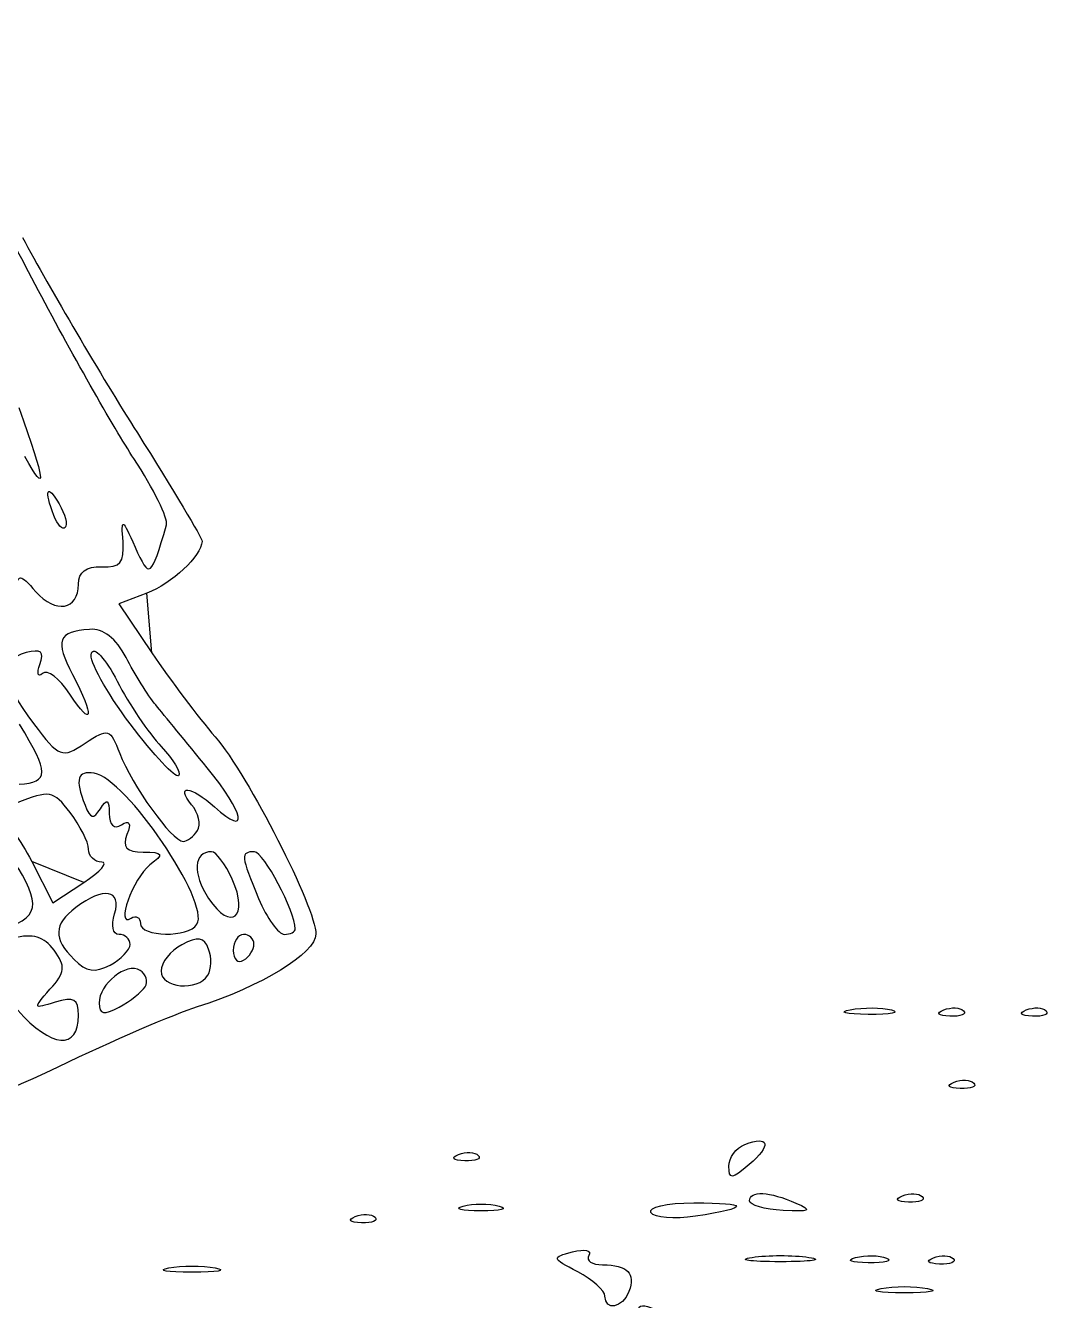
# Model space of a CAD drawing. Extents: x 2 to 593, y 3 to 839.
# Drawn here: x 215.2 to 269.2, y 129.2 to 196.4 of the extents above; entities that cross this region are included whole.
import ezdxf

# ---------------------------------------------------------------- set-up
doc = ezdxf.new("R2010")
doc.units = 0
doc.layers.add('Capa_1', color=7, linetype='CONTINUOUS')

msp = doc.modelspace()

# ---------------------------------------------------------------- linework, layer by layer
at = {"layer": 'Capa_1', "color": 7}
for points in [[(216.723488, 170.523928), (216.723488, 170.523928)], [(221.618456, 166.435432), (220.137872, 165.87252), (221.892928, 163.284224)], [(220.736184, 159.556536), (220.736184, 159.556536)], [(224.291384, 153.925128), (224.291384, 153.925128)], [(215.54992, 152.299728), (216.666152, 150.111728), (218.294144, 151.184808)], [(226.12044, 151.365792), (226.12044, 151.365792)], [(224.266768, 148.983128), (224.266768, 148.983176)], [(229.44764, 148.744512), (229.44764, 148.744512)], [(220.7386, 147.923944), (220.7386, 147.923944)], [(227.270384, 147.936928), (227.270384, 147.936904)], [(224.83712, 146.297944), (224.83708, 146.297944)], [(221.53364, 145.692824), (221.53364, 145.692824)], [(218.017032, 144.189544), (218.017032, 144.189544)], [(258.710904, 144.482632), (258.710904, 144.482872)], [(263.637408, 144.469832), (263.637408, 144.470072)], [(267.991928, 144.469832), (267.991928, 144.470072)], [(264.18172, 140.659272), (264.18172, 140.659512)], [(238.054616, 136.849032), (238.054616, 136.849272)], [(252.308856, 136.227672), (252.308856, 136.227672)], [(253.397488, 134.415992), (253.397488, 134.415992)], [(261.460152, 134.671752), (261.460152, 134.671992)], [(238.292752, 134.131112), (238.292752, 134.131112)], [(248.204352, 133.791752), (248.204352, 133.791672)], [(232.611472, 133.583032), (232.611472, 133.583272)], [(253.533568, 131.426872), (253.533568, 131.426872)], [(258.987072, 131.414232), (258.987072, 131.414072)], [(263.093096, 131.405832), (263.093096, 131.406072)], [(222.779784, 130.876872), (222.779784, 130.876872)], [(260.337504, 129.788232), (260.337504, 129.788232)], [(245.77708, 129.386712), (245.77708, 129.386712)]]:
    msp.add_lwpolyline(points, close=True, dxfattribs=at)
for points in [[(215.739272, 182.705992), (211.935536, 189.95496), (207.849048, 196.357856), (207.026328, 196.357856)], [(215.06492, 185.190096), (216.511272, 182.495736), (219.236776, 177.857784), (221.1216, 174.883536)], [(220.940624, 173.526976), (219.899104, 175.108448), (217.558496, 179.239008), (215.739272, 182.705992)], [(214.87084, 176.231584), (216.280304, 172.277232), (216.374376, 171.519864), (215.19364, 173.63264)], [(221.1216, 174.883536), (223.006416, 171.909288), (224.540752, 169.3374), (224.531232, 169.168224)], [(222.655144, 170.03292), (222.753688, 170.373176), (221.982152, 171.945496), (220.940624, 173.526976)], [(216.723488, 170.523928), (216.198232, 171.892712), (216.353184, 172.245896), (216.994848, 171.142456)], [(216.994848, 171.142456), (217.31256, 170.596096), (217.45784, 170.034416), (217.317696, 169.894264)], [(217.317696, 169.894264), (217.177552, 169.75412), (216.910152, 170.037472), (216.723488, 170.523928)], [(220.36592, 169.14212), (220.271408, 170.421512), (220.30944, 170.405232), (221.002224, 168.86996)], [(221.002224, 168.86996), (221.771144, 167.165896), (221.838592, 167.21336), (222.655144, 170.03292)], [(219.241736, 167.824552), (220.221848, 167.789992), (220.446368, 168.053112), (220.36592, 169.14212)], [(224.531232, 169.168224), (224.486832, 168.37988), (222.956648, 166.944208), (221.618456, 166.435432)], [(214.595256, 166.427544), (214.873968, 167.493344), (214.907496, 167.4958), (215.769208, 166.513496)], [(218.017032, 166.91736), (218.017032, 167.552904), (218.422776, 167.853456), (219.241736, 167.824552)], [(215.769208, 166.513496), (216.804496, 165.333304), (218.017032, 165.55116), (218.017032, 166.91736)], [(218.60428, 164.528608), (216.93304, 164.405488), (216.765208, 163.96048), (217.704736, 162.143616)], [(220.525464, 163.040504), (219.998584, 164.059384), (219.324312, 164.581656), (218.60428, 164.528608)], [(215.254728, 163.301696), (213.822728, 162.927216), (213.939856, 161.799064), (215.642528, 159.566752)], [(215.98448, 162.684792), (216.225008, 163.358352), (216.04696, 163.508872), (215.254728, 163.301696)], [(218.696088, 163.272304), (218.826832, 163.656648), (219.441032, 162.991336), (220.060968, 161.793848)], [(216.120312, 162.206472), (215.870616, 161.979528), (215.809488, 162.194792), (215.98448, 162.684792)], [(220.736184, 159.556536), (219.483376, 161.215864), (218.565328, 162.88796), (218.696088, 163.272304)], [(222.093072, 160.543624), (221.677376, 161.053504), (220.971952, 162.177096), (220.525464, 163.040504)], [(221.892928, 163.284224), (222.858208, 161.860664), (224.356864, 159.872696), (225.22328, 158.86652)], [(217.56424, 161.11784), (217.019768, 161.943528), (216.370008, 162.433408), (216.120312, 162.206472)], [(217.704736, 162.143616), (218.867296, 159.895472), (218.781816, 159.271368), (217.56424, 161.11784)], [(220.060968, 161.793848), (220.680904, 160.596352), (221.72396, 159.049272), (222.37888, 158.355888)], [(224.805328, 157.230384), (223.729288, 158.5428), (222.508768, 160.03376), (222.093072, 160.543624)], [(214.886952, 156.362256), (216.484104, 156.493928), (216.487168, 156.931792), (214.909112, 159.53044)], [(215.642528, 159.566752), (217.019536, 157.761408), (217.13108, 157.719088), (218.371072, 158.53156)], [(218.371072, 158.53156), (219.600456, 159.33708), (219.68976, 159.31064), (220.190776, 157.992896)], [(223.291824, 156.817384), (223.139024, 156.664584), (221.988984, 157.8972), (220.736184, 159.556536)], [(225.22328, 158.86652), (226.975872, 156.831224), (230.536008, 149.857064), (230.536008, 148.459112)], [(220.190776, 157.992896), (220.827264, 156.318784), (222.960912, 153.356968), (223.530416, 153.356968)], [(222.37888, 158.355888), (223.0338, 157.662512), (223.444624, 156.970176), (223.291824, 156.817384)], [(218.85212, 156.944992), (217.94544, 157.078064), (217.825624, 156.663096), (218.364936, 155.257664)], [(224.266768, 148.983176), (224.97344, 150.126592), (220.500976, 156.702992), (218.85212, 156.944992)], [(225.18968, 155.174688), (227.028112, 153.510928), (226.78388, 154.817216), (224.805328, 157.230384)], [(217.578232, 154.87192), (216.676696, 156.043432), (216.506432, 156.072672), (214.732688, 155.360512)], [(223.984704, 155.285912), (223.085392, 156.36952), (223.958464, 156.288936), (225.18968, 155.174688)], [(218.364936, 155.257664), (218.642464, 154.534432), (218.805944, 154.497904), (219.173072, 155.077064)], [(219.173072, 155.077064), (219.522248, 155.627912), (219.63532, 155.565496), (219.64164, 154.818424)], [(224.291384, 153.925128), (224.484512, 154.237616), (224.346504, 154.849968), (223.984704, 155.285912)], [(218.54924, 152.945448), (218.54284, 153.319664), (218.105632, 154.186576), (217.578232, 154.87192)], [(219.64164, 154.818424), (219.64724, 154.206312), (219.89092, 153.982656), (220.286792, 154.22732)], [(214.093312, 154.147352), (214.28052, 154.33456), (214.935992, 153.503136), (215.54992, 152.299728)], [(220.286792, 154.22732), (220.714976, 154.49196), (220.809736, 154.324152), (220.576024, 153.715128)], [(223.530416, 153.356968), (223.755824, 153.356968), (224.098256, 153.61264), (224.291384, 153.925128)], [(220.576024, 153.715128), (220.31708, 153.04032), (220.536424, 152.804952), (221.43608, 152.792056)], [(219.241736, 152.261464), (218.86752, 152.263864), (218.555896, 152.571232), (218.54924, 152.945448)], [(221.43608, 152.792056), (222.49288, 152.776936), (222.536536, 152.691928), (221.785608, 152.111664)], [(225.037872, 152.809384), (224.086664, 152.809384), (224.013208, 151.66916), (224.879256, 150.3474)], [(226.12044, 151.365792), (225.75868, 152.159768), (225.271528, 152.809384), (225.037872, 152.809384)], [(227.29816, 152.809384), (226.554696, 152.809384), (226.573504, 152.59524), (227.51476, 150.342488)], [(229.44764, 148.744512), (229.44764, 149.655784), (227.780032, 152.809384), (227.29816, 152.809384)], [(213.234608, 148.478032), (215.891352, 149.215896), (216.141304, 149.758984), (214.839544, 151.965296)], [(218.294144, 151.184808), (219.189536, 151.774992), (219.615952, 152.259496), (219.241736, 152.261464)], [(221.785608, 152.111664), (220.87816, 151.41044), (219.945688, 148.781272), (220.789368, 149.302696)], [(224.879256, 150.3474), (226.051136, 148.55888), (227.03248, 149.364088), (226.12044, 151.365792)], [(219.922128, 149.537736), (220.326648, 150.812256), (219.33564, 150.97292), (217.880952, 149.868656)], [(217.880952, 149.868656), (216.703136, 148.974568), (216.676592, 148.234368), (217.782672, 147.12828)], [(227.51476, 150.342488), (227.948544, 149.304304), (228.560904, 148.454872), (228.875552, 148.454872)], [(220.157608, 148.449112), (219.82432, 148.449112), (219.723928, 148.91324), (219.922128, 149.537736)], [(220.789368, 149.302696), (221.060824, 149.470464), (221.28292, 149.348296), (221.28292, 149.031288)], [(221.28292, 149.031288), (221.28292, 148.308632), (223.824552, 148.267656), (224.266768, 148.983128)], [(228.875552, 148.454872), (229.1902, 148.454872), (229.44764, 148.585208), (229.44764, 148.744512)], [(216.73656, 147.614848), (216.201728, 148.34628), (215.62648, 148.513592), (214.563672, 148.246848)], [(219.687776, 146.836424), (220.265728, 147.145712), (220.7386, 147.635104), (220.7386, 147.923944)], [(220.7386, 147.923944), (220.7386, 148.212784), (220.47716, 148.449112), (220.157608, 148.449112)], [(223.468296, 147.90912), (222.865112, 147.586304), (222.371592, 146.963384), (222.371592, 146.524824)], [(224.87732, 147.682176), (224.633224, 148.318272), (224.32544, 148.36784), (223.468296, 147.90912)], [(230.536008, 148.459112), (230.536008, 147.464256), (227.62896, 145.685816), (224.276384, 144.629736)], [(226.726064, 148.44912), (226.426696, 148.44912), (226.181752, 148.067248), (226.181752, 147.60052)], [(227.270384, 147.936904), (227.270384, 148.218632), (227.02544, 148.44912), (226.726064, 148.44912)], [(226.726064, 147.088328), (227.02544, 147.273352), (227.270384, 147.655224), (227.270384, 147.936928)], [(216.515792, 145.557144), (217.323288, 146.462344), (217.35604, 146.767624), (216.73656, 147.614848)], [(224.83708, 146.297944), (225.030952, 146.611624), (225.049048, 147.234544), (224.87732, 147.682176)], [(226.181752, 147.60052), (226.181752, 147.133792), (226.426696, 146.903312), (226.726064, 147.088328)], [(217.782672, 147.12828), (218.427512, 146.483464), (218.89456, 146.411864), (219.687776, 146.836424)], [(221.267952, 146.553224), (220.54396, 147.000744), (219.105656, 145.851304), (219.105656, 144.825224)], [(221.53364, 145.692824), (221.70488, 145.969944), (221.58532, 146.357144), (221.267952, 146.553224)], [(222.371592, 146.524824), (222.371592, 145.614264), (224.30464, 145.436344), (224.83712, 146.297944)], [(216.79232, 144.875384), (215.612272, 144.508104), (215.602192, 144.532984), (216.515792, 145.557144)], [(218.017032, 144.189544), (218.017032, 145.046184), (217.775536, 145.181384), (216.79232, 144.875384)], [(220.163976, 144.622664), (220.746048, 144.934184), (221.3624, 145.415784), (221.53364, 145.692824)], [(224.276384, 144.629736), (223.078896, 144.252536), (219.773704, 142.826136), (216.93152, 141.460056)], [(219.105656, 144.825224), (219.105656, 144.232264), (219.347904, 144.185944), (220.163976, 144.622664)], [(258.710904, 144.482872), (259.387984, 144.613032), (260.367752, 144.608072), (260.88816, 144.471672)], [(263.637408, 144.470072), (264.030336, 144.627272), (264.499808, 144.607992), (264.68068, 144.426872)], [(267.991928, 144.470072), (268.384848, 144.627272), (268.854328, 144.607992), (269.0352, 144.426872)], [(214.814608, 144.460664), (216.58796, 142.457624), (218.017032, 142.336664), (218.017032, 144.189544)], [(259.657104, 144.234952), (258.459616, 144.242952), (258.033824, 144.352472), (258.710904, 144.482632)], [(260.88816, 144.471672), (261.408576, 144.335432), (260.85456, 144.228952), (259.657104, 144.234952)], [(263.966264, 144.140952), (263.332168, 144.167352), (263.203192, 144.296072), (263.637408, 144.469832)], [(264.68068, 144.426872), (264.861552, 144.245992), (264.540064, 144.117352), (263.966264, 144.140952)], [(268.320784, 144.140952), (267.686688, 144.167352), (267.557712, 144.296072), (267.991928, 144.469832)], [(269.0352, 144.426872), (269.216072, 144.245992), (268.894584, 144.117352), (268.320784, 144.140952)], [(216.93152, 141.460056), (213.230952, 139.681336), (211.067568, 138.968616), (209.311112, 138.949736)], [(264.510584, 140.330392), (263.87648, 140.356792), (263.747504, 140.485512), (264.18172, 140.659272)], [(264.18172, 140.659512), (264.574648, 140.816712), (265.044128, 140.797352), (265.224992, 140.616312)], [(265.224992, 140.616312), (265.405864, 140.435432), (265.084376, 140.306792), (264.510584, 140.330392)], [(253.148808, 137.378232), (254.449088, 137.877192), (254.568128, 137.334232), (253.381192, 136.317672)], [(252.308856, 136.227672), (252.308856, 136.683272), (252.68684, 137.200952), (253.148808, 137.378232)], [(238.383472, 136.520232), (237.749376, 136.546632), (237.6204, 136.675272), (238.054616, 136.849032)], [(238.054616, 136.849272), (238.447544, 137.006552), (238.917016, 136.987192), (239.097888, 136.806072)], [(239.097888, 136.806072), (239.27876, 136.625192), (238.957272, 136.496552), (238.383472, 136.520232)], [(253.381192, 136.317672), (252.460648, 135.529432), (252.308856, 135.516712), (252.308856, 136.227672)], [(253.397488, 134.415992), (253.397488, 134.959432), (254.444416, 134.905752), (255.846904, 134.290312)], [(255.166512, 133.899992), (254.193552, 133.947992), (253.397488, 134.180312), (253.397488, 134.415992)], [(261.789008, 134.342872), (261.154912, 134.369272), (261.025936, 134.497992), (261.460152, 134.671752)], [(261.460152, 134.671992), (261.853072, 134.829272), (262.322552, 134.809912), (262.503424, 134.628792)], [(262.503424, 134.628792), (262.684288, 134.447912), (262.3628, 134.319272), (261.789008, 134.342872)], [(232.611472, 133.583272), (233.004392, 133.740552), (233.473872, 133.721192), (233.654744, 133.540072)], [(239.245304, 133.882152), (238.197496, 133.882152), (237.768848, 133.994152), (238.292752, 134.131112)], [(238.292752, 134.131112), (238.816656, 134.267992), (239.673952, 134.267992), (240.197856, 134.131112)], [(240.197856, 134.131112), (240.72176, 133.994152), (240.293112, 133.882152), (239.245304, 133.882152)], [(248.204352, 133.791672), (248.026544, 134.079432), (249.006992, 134.300232), (250.462352, 134.300232)], [(250.549808, 133.596632), (249.432648, 133.424232), (248.377184, 133.512072), (248.204352, 133.791752)], [(250.462352, 134.300232), (253.427128, 134.300232), (253.4588, 134.045352), (250.549808, 133.596632)], [(255.846904, 134.290312), (256.734392, 133.900872), (256.60868, 133.828712), (255.166512, 133.899992)], [(232.940328, 133.254152), (232.306232, 133.280552), (232.177256, 133.409272), (232.611472, 133.583032)], [(233.654744, 133.540072), (233.835608, 133.359192), (233.51412, 133.230552), (232.940328, 133.254152)], [(244.34324, 130.664872), (242.958704, 131.390312), (242.949376, 131.426632), (244.071832, 131.720152)], [(244.071832, 131.720152), (244.711168, 131.887352), (245.097, 131.802072), (244.929232, 131.530552)], [(244.929232, 131.530552), (244.761464, 131.259112), (245.08772, 131.037032), (245.65424, 131.037032)], [(255.030432, 131.200152), (253.38388, 131.200152), (252.710288, 131.302152), (253.533568, 131.426872)], [(253.533568, 131.426872), (254.35684, 131.551592), (255.704024, 131.551592), (256.527296, 131.426872)], [(256.527296, 131.426872), (257.350576, 131.302152), (256.676984, 131.200152), (255.030432, 131.200152)], [(259.657104, 131.143192), (258.758992, 131.154392), (258.457472, 131.276232), (258.987072, 131.414232)], [(258.987072, 131.414072), (259.516672, 131.552072), (260.251496, 131.542952), (260.620016, 131.394072)], [(260.620016, 131.394072), (260.988536, 131.245032), (260.555216, 131.132072), (259.657104, 131.143192)], [(263.421952, 131.076952), (262.787856, 131.103352), (262.65888, 131.232072), (263.093096, 131.405832)], [(263.093096, 131.406072), (263.486016, 131.563272), (263.955496, 131.543912), (264.136368, 131.362872)], [(264.136368, 131.362872), (264.31724, 131.181992), (263.995744, 131.053352), (263.421952, 131.076952)], [(224.004496, 130.640952), (222.657312, 130.640952), (222.106192, 130.747112), (222.779784, 130.876872)], [(222.779784, 130.876872), (223.453376, 131.006632), (224.555608, 131.006632), (225.2292, 130.876872)], [(225.2292, 130.876872), (225.902792, 130.747112), (225.351672, 130.640952), (224.004496, 130.640952)], [(245.77708, 129.386712), (245.77708, 129.676552), (245.131848, 130.251672), (244.34324, 130.664872)], [(245.65424, 131.037032), (246.96928, 131.037032), (247.411744, 130.586232), (247.042128, 129.623032)], [(261.562208, 129.552312), (260.215032, 129.552312), (259.663912, 129.658472), (260.337504, 129.788232)], [(260.337504, 129.788232), (261.011088, 129.917992), (262.113328, 129.917992), (262.78692, 129.788232)], [(262.78692, 129.788232), (263.460504, 129.658472), (262.909384, 129.552312), (261.562208, 129.552312)], [(247.042128, 129.623032), (246.710376, 128.758472), (245.77708, 128.584152), (245.77708, 129.386712)], [(247.659288, 128.352472), (247.086448, 129.279352), (248.638184, 128.876392), (249.373888, 127.907192)]]:
    msp.add_open_spline(points, degree=3, dxfattribs=at)

doc.saveas('drawing.dxf')
